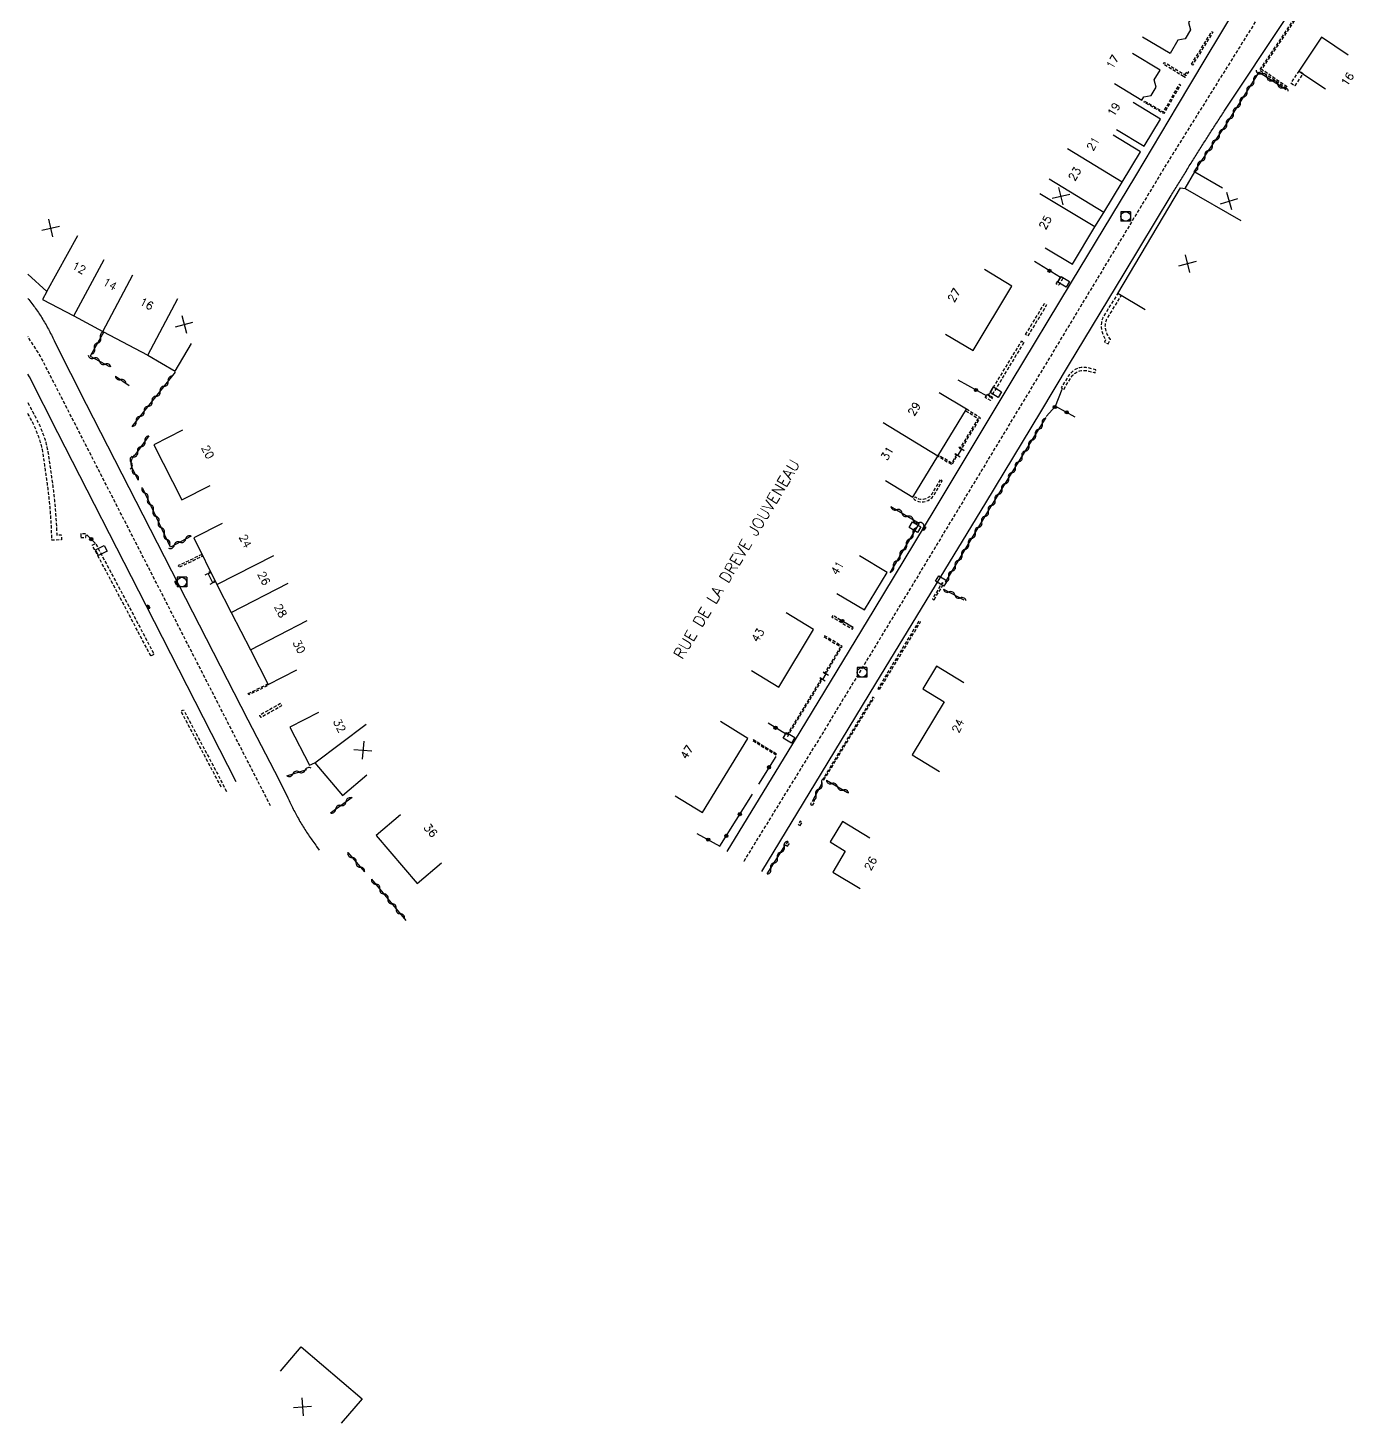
# Model space of a CAD drawing. Header units: millimetres. Extents: x 108000 to 119599, y 120002 to 124063.
# Drawn here: x 108000 to 108206.9, y 120278.1 to 120496 of the extents above; entities that cross this region are included whole.
import ezdxf
from ezdxf.enums import TextEntityAlignment as Align

# ---------------------------------------------------------------- set-up
doc = ezdxf.new("R2010")
doc.units = ezdxf.units.MM
doc.linetypes.add('DASHED', pattern=[0.75, 0.5, -0.25])
doc.layers.get('0').update_dxf_attribs({"linetype": 'CONTINUOUS'})
for name, color, linetype in [('W0001', 6, 'DASHED'), ('W0008', 7, 'CONTINUOUS'), ('W0100', 7, 'CONTINUOUS'), ('W0105', 7, 'CONTINUOUS'), ('W0112', 1, 'DASHED'), ('W0310', 3, 'CONTINUOUS'), ('W0322', 7, 'CONTINUOUS'), ('W0400', 7, 'CONTINUOUS'), ('W0420', 7, 'CONTINUOUS'), ('W0989', 7, 'CONTINUOUS'), ('W0991', 7, 'CONTINUOUS'), ('W1102', 7, 'CONTINUOUS'), ('W1471', 7, 'CONTINUOUS')]:
    doc.layers.add(name, color=color, linetype=linetype)
doc.styles.get("Standard").update_dxf_attribs({"font": 'romans.shx', "width": 0.85})

# ---------------------------------------------------------------- blocks, each defined once
blk = doc.blocks.new('T420')
for p, q in [((0.75, 0.75), (-0.75, 0.75)), ((-0.75, 0.75), (-0.75, -0.75)), ((0.75, 0.75), (0.75, -0.75)), ((0.75, -0.75), (-0.75, -0.75))]:
    blk.add_line(p, q)
blk.add_ellipse((0, 0), major_axis=(-0.53, 0.53), ratio=1, start_param=3.926991, end_param=10.210176)
blk = doc.blocks.new('T1471')
at = {"color": 0, "linetype": 'Continuous', "flags": 128}
blk.add_lwpolyline([(-0.75, -0.5), (-0.75, 0.5), (0.75, 0.5), (0.75, -0.5), (-0.75, -0.5)], dxfattribs=at)
blk = doc.blocks.new('T400')
for p, q in [((-0.15, 0.3), (0.15, 0.3)), ((-0.15, -0.25), (-0.15, 0.3)), ((-0.15, 0.15), (0.15, 0.15)), ((-0.15, 0), (0.15, 0)), ((0.15, 0.3), (0.15, -0.25)), ((-0.15, -0.15), (0.15, -0.15)), ((-0.15, -0.25), (-0.15, -0.3)), ((-0.15, -0.3), (0.15, -0.3)), ((0.15, -0.3), (0.15, -0.25))]:
    blk.add_line(p, q)
blk = doc.blocks.new('t105o')
for p, q in [((-0.5, 0), (0.5, 0)), ((0.5, 0), (0.2, 0.1)), ((0.5, 0), (0.2, -0.1))]:
    blk.add_line(p, q)
blk = doc.blocks.new('t322o')
at = {"color": 0, "linetype": 'Continuous'}
for radius in [0.25, 0.15]:
    blk.add_circle((0, 0), radius, dxfattribs=at)
blk = doc.blocks.new('t310o')
at = {"color": 0, "linetype": 'Continuous'}
for centre, start, end in [((-0.5, 0.38), 216.8699, 323.1304), ((0.5, -0.37), 36.8699, 143.1303)]:
    blk.add_arc(centre, 0.625, start, end, dxfattribs=at)
blk = doc.blocks.new('t991o')
at = {"color": 0, "linetype": 'Continuous'}
for p, q in [((-1, 1), (1, -1)), ((-1, -1), (1, 1))]:
    blk.add_line(p, q, dxfattribs=at)

msp = doc.modelspace()

# ---------------------------------------------------------------- linework, layer by layer
at = {"layer": 'W0001', "flags": 128}
for points in [[(108194.8, 120502.02), (108178.12, 120475.31), (108163.04, 120450.35), (108137.71, 120408.37), (108123.75, 120385.36), (108111.75, 120365.85), (108111.75, 120365.85), (108111.75, 120365.85)], [(108037.89, 120374.5), (108030.94, 120388.07), (108001.92, 120444.79), (108000, 120447.8)]]:
    msp.add_lwpolyline(points, dxfattribs=at)
at = {"layer": 'W0008', "flags": 128}
for points in [[(108109.19, 120367.38), (108120.56, 120386.06), (108132.14, 120405.13), (108141.63, 120420.91), (108153.49, 120440.67), (108162.95, 120456.3), (108172.97, 120472.91), (108179.48, 120483.84), (108183.82, 120491.04), (108188.7, 120499.19), (108191.62, 120504.19)], [(108114.57, 120364.25), (108123.9, 120379.64), (108132.37, 120393.63), (108149.53, 120421.83), (108158.14, 120436.05), (108162.44, 120443.26), (108171.14, 120457.63), (108178.5, 120469.81), (108178.62, 120470.02), (108178.75, 120470.23), (108178.88, 120470.44), (108179.01, 120470.66), (108179.13, 120470.87), (108179.26, 120471.08), (108179.39, 120471.29), (108179.52, 120471.5), (108179.65, 120471.71), (108179.77, 120471.92), (108179.9, 120472.13), (108180.03, 120472.34), (108180.16, 120472.55), (108180.29, 120472.76), (108180.42, 120472.97), (108180.55, 120473.18), (108180.68, 120473.39), (108180.81, 120473.6), (108180.94, 120473.81), (108181.07, 120474.02), (108181.2, 120474.23), (108181.32, 120474.44), (108181.46, 120474.65), (108181.59, 120474.86), (108181.72, 120475.07), (108181.85, 120475.28), (108181.98, 120475.49), (108182.11, 120475.7), (108182.24, 120475.9), (108182.37, 120476.11), (108182.5, 120476.32), (108182.63, 120476.53), (108182.76, 120476.74), (108182.9, 120476.95), (108183.03, 120477.16), (108183.16, 120477.37), (108183.29, 120477.58), (108183.43, 120477.79), (108183.56, 120478), (108183.69, 120478.21), (108183.83, 120478.42), (108183.96, 120478.63), (108184.09, 120478.84), (108184.23, 120479.05), (108184.36, 120479.25), (108184.49, 120479.46), (108184.63, 120479.67), (108184.76, 120479.88), (108184.89, 120480.09), (108185.03, 120480.3), (108185.16, 120480.51), (108185.3, 120480.71), (108185.43, 120480.92), (108185.57, 120481.13), (108185.7, 120481.34), (108185.84, 120481.55), (108185.97, 120481.75), (108186.11, 120481.96), (108186.24, 120482.17), (108186.38, 120482.38), (108186.51, 120482.59), (108186.65, 120482.79), (108186.78, 120483), (108196.51, 120497.6)], [(108000, 120453.75), (108000.14, 120453.57), (108000.3, 120453.38), (108000.45, 120453.18), (108000.61, 120452.98), (108000.76, 120452.77), (108000.91, 120452.57), (108001.06, 120452.37), (108001.2, 120452.16), (108001.35, 120451.96), (108001.49, 120451.75), (108001.64, 120451.54), (108001.78, 120451.33), (108001.92, 120451.12), (108002.05, 120450.91), (108002.19, 120450.7), (108002.32, 120450.48), (108002.45, 120450.27), (108002.58, 120450.05), (108002.71, 120449.84), (108002.83, 120449.62), (108002.95, 120449.4), (108003.08, 120449.18), (108003.2, 120448.96), (108003.32, 120448.74), (108003.43, 120448.52), (108003.55, 120448.3), (108003.66, 120448.07), (108003.77, 120447.85), (108003.88, 120447.62), (108003.99, 120447.39), (108004.09, 120447.17), (108004.2, 120446.94), (108009.1, 120437.24), (108023.5, 120409.11), (108034.36, 120387.96), (108039.15, 120378.65), (108040.59, 120375.79), (108040.69, 120375.56), (108040.79, 120375.34), (108040.89, 120375.12), (108040.99, 120374.9), (108041.1, 120374.68), (108041.21, 120374.46), (108041.31, 120374.24), (108041.42, 120374.02), (108041.53, 120373.81), (108041.65, 120373.59), (108041.76, 120373.37), (108041.87, 120373.16), (108041.99, 120372.94), (108042.11, 120372.73), (108042.23, 120372.52), (108042.35, 120372.31), (108042.47, 120372.1), (108042.6, 120371.88), (108042.72, 120371.67), (108042.85, 120371.46), (108042.98, 120371.25), (108043.11, 120371.04), (108043.25, 120370.83), (108043.38, 120370.62), (108043.51, 120370.42), (108043.65, 120370.21), (108043.79, 120370), (108043.93, 120369.8), (108044.07, 120369.6), (108044.21, 120369.39), (108044.35, 120369.19), (108044.49, 120368.99), (108044.64, 120368.79), (108044.78, 120368.59), (108044.93, 120368.39), (108045.08, 120368.19), (108045.08, 120368.19), (108045.08, 120368.19), (108045.48, 120367.61)], [(108032.54, 120378.28), (108018.47, 120405.81), (108004.67, 120432.78), (108000.23, 120441.5), (108000, 120441.95)]]:
    msp.add_lwpolyline(points, dxfattribs=at)
at = {"layer": 'W0100', "flags": 128}
for points in [[(108184.03, 120501.36), (108181.38, 120497.16), (108181.21, 120496.86), (108181.49, 120495.72), (108180.67, 120494.31), (108179.52, 120494.07), (108178.31, 120492.01), (108174, 120494.55)], [(108206.12, 120491.75), (108201.97, 120494.54), (108198.42, 120489.25), (108202.57, 120486.46)], [(108169.66, 120487.34), (108173.92, 120484.72), (108174.21, 120485.21), (108175.39, 120485.46), (108176.17, 120486.75), (108175.83, 120487.87), (108176.75, 120489.41), (108172.46, 120491.98)], [(108169.98, 120480.12), (108174.25, 120477.53), (108176.82, 120481.76), (108172.55, 120484.35)], [(108158.8, 120461.67), (108163.09, 120459.11), (108166.58, 120464.94), (108167.96, 120467.19), (108170.85, 120471.93), (108173.71, 120476.64), (108169.44, 120479.23)], [(108174.43, 120451.98), (108170.14, 120454.53), (108179.95, 120471.03), (108180.69, 120470.93), (108182.17, 120473.5), (108186.5, 120471)], [(108000, 120457.52), (108002.94, 120454.82), (108002.3, 120453.6), (108007.15, 120451.06), (108011.72, 120448.6), (108018.73, 120444.9), (108023, 120442.41), (108025.52, 120446.72)], [(108143.27, 120448.2), (108147.56, 120445.62), (108153.62, 120455.67), (108149.33, 120458.25)], [(108133.9, 120425.32), (108138.17, 120422.72), (108142.07, 120429.13), (108146.53, 120436.44), (108142.26, 120439.04)], [(108024.12, 120433.18), (108019.66, 120430.92), (108024.02, 120422.3), (108028.48, 120424.56)], [(108145.75, 120430.24), (108145.14, 120429.25)], [(108030.35, 120418.61), (108025.88, 120416.38), (108029.5, 120409.1), (108031.73, 120404.69), (108034.73, 120398.88), (108037.53, 120393.45), (108041.97, 120395.74)], [(108126.31, 120407.69), (108130.59, 120405.11), (108134.13, 120410.98), (108129.85, 120413.56)], [(108028.87, 120409.37), (108028.12, 120410.81)], [(108112.96, 120395.63), (108117.24, 120393.05), (108122.67, 120402.08), (108118.38, 120404.65)], [(108124.58, 120395.15), (108124.04, 120394.26)], [(108146.12, 120393.72), (108141.84, 120396.31), (108139.73, 120392.8), (108143.06, 120390.78), (108138.03, 120382.48), (108142.31, 120379.89)], [(108045.36, 120389.1), (108040.91, 120386.83), (108043.94, 120380.89), (108044.8, 120381.26), (108049.09, 120376.15), (108052.92, 120379.37)], [(108101.05, 120376.07), (108105.32, 120373.47), (108112.38, 120385.06), (108108.11, 120387.67)], [(108058.16, 120373.14), (108054.36, 120369.9), (108060.77, 120362.39), (108064.57, 120365.64)], [(108131.44, 120369.5), (108127.17, 120372.09), (108125.24, 120368.9), (108127.62, 120367.45), (108125.65, 120364.15), (108129.95, 120361.59)], [(108039.41, 120286.25), (108042.66, 120290.05), (108052.16, 120281.94), (108048.91, 120278.14)]]:
    msp.add_lwpolyline(points, dxfattribs=at)
at = {"layer": 'W0112', "flags": 128}
for points in [[(108196.62, 120486.8), (108192.61, 120489.49), (108198.03, 120497.47), (108197.82, 120497.61), (108192.26, 120489.42), (108196.49, 120486.6)], [(108181.66, 120490.31), (108184.81, 120495.44), (108184.99, 120495.33), (108181.84, 120490.19)], [(108180.42, 120488.4), (108180.43, 120488.42), (108177.28, 120490.34), (108177.44, 120490.61), (108180.84, 120488.55), (108180.7, 120488.26)], [(108180.65, 120488.69), (108181.02, 120489.24), (108181.21, 120489.12), (108180.84, 120488.56)], [(108197.85, 120486.95), (108199.09, 120488.81), (108198.42, 120489.25), (108197.18, 120487.4)], [(108174.35, 120484.56), (108177.29, 120482.87), (108179.78, 120487.21), (108179.94, 120487.12), (108177.36, 120482.62), (108174.26, 120484.4)], [(108160.56, 120456.04), (108161.16, 120457.03), (108161.53, 120456.81), (108160.93, 120455.82)], [(108168.64, 120446.64), (108169.02, 120447.34), (108168.69, 120447.85), (108168.59, 120448.02), (108168.51, 120448.2), (108168.41, 120448.43), (108168.33, 120448.66), (108168.28, 120448.89), (108168.24, 120449.08), (108168.22, 120449.27), (108168.21, 120449.45), (108168.22, 120449.64), (108168.24, 120449.82), (108168.27, 120450), (108168.32, 120450.18), (108168.37, 120450.36), (108168.42, 120450.49), (108170.7, 120454.19), (108170.14, 120454.53), (108167.83, 120450.78), (108167.75, 120450.57), (108167.68, 120450.35), (108167.63, 120450.13), (108167.59, 120449.91), (108167.56, 120449.69), (108167.56, 120449.45), (108167.57, 120449.21), (108167.59, 120448.98), (108167.63, 120448.75), (108167.7, 120448.47), (108167.8, 120448.2), (108167.91, 120447.93), (108168.01, 120447.72), (108168.13, 120447.51), (108168.26, 120447.31), (108168.06, 120446.95)], [(108155.76, 120448.11), (108158.7, 120452.95), (108159.05, 120452.74), (108156.11, 120447.9)], [(108149.94, 120438.53), (108155.15, 120447.11), (108155.5, 120446.9), (108150.3, 120438.31)], [(108161.73, 120439.56), (108162.82, 120441.38), (108162.93, 120441.53), (108163.06, 120441.67), (108163.2, 120441.81), (108163.35, 120441.95), (108163.5, 120442.08), (108163.65, 120442.18), (108163.8, 120442.27), (108164.02, 120442.37), (108164.24, 120442.44), (108164.48, 120442.49), (108164.71, 120442.51), (108164.94, 120442.51), (108165.17, 120442.5), (108165.4, 120442.46), (108165.63, 120442.42), (108166.6, 120442.13), (108166.73, 120442.58), (108165.74, 120442.87), (108165.48, 120442.92), (108165.22, 120442.96), (108164.95, 120442.98), (108164.68, 120442.97), (108164.42, 120442.95), (108164.13, 120442.9), (108163.85, 120442.81), (108163.59, 120442.69), (108163.39, 120442.58), (108163.21, 120442.45), (108163.04, 120442.3), (108162.88, 120442.15), (108162.72, 120441.99), (108162.57, 120441.82), (108162.43, 120441.64), (108161.33, 120439.8)], [(108149.79, 120438.82), (108150.6, 120438.33), (108150.29, 120437.8), (108149.47, 120438.29)], [(108146.4, 120436.22), (108148.35, 120435.02), (108145.53, 120430.38), (108145.75, 120430.24), (108148.7, 120435.11), (108146.53, 120436.44)], [(108145, 120429.33), (108144.22, 120428.05), (108142.16, 120429.27), (108142.08, 120429.13), (108144.27, 120427.82), (108145.14, 120429.25)], [(108142.42, 120425.44), (108141.16, 120423.3), (108141.03, 120423.11), (108140.89, 120422.95), (108140.74, 120422.8), (108140.57, 120422.68), (108140.38, 120422.57), (108140.18, 120422.47), (108139.97, 120422.41), (108139.76, 120422.37), (108139.55, 120422.36), (108139.34, 120422.38), (108139.12, 120422.42), (108138.94, 120422.48), (108138.79, 120422.55), (108138.65, 120422.65), (108138.51, 120422.8), (108138.24, 120422.53), (108138.4, 120422.36), (108138.59, 120422.23), (108138.8, 120422.12), (108139.02, 120422.05), (108139.28, 120421.99), (108139.55, 120421.97), (108139.81, 120421.99), (108140.06, 120422.03), (108140.32, 120422.12), (108140.56, 120422.22), (108140.78, 120422.36), (108140.99, 120422.51), (108141.17, 120422.68), (108141.34, 120422.88), (108141.49, 120423.09), (108142.75, 120425.25)], [(108008.24, 120416.43), (108009.06, 120416.4), (108009.09, 120417), (108008.26, 120417.03)], [(108019.19, 120397.91), (108014.22, 120407.38), (108010.05, 120415.22), (108010.56, 120415.48), (108014.73, 120407.64), (108019.7, 120398.18)], [(108027.15, 120413.75), (108023.45, 120412.03), (108023.56, 120411.79), (108027.26, 120413.51)], [(108141.48, 120406.71), (108142.97, 120409.19), (108142.72, 120409.34), (108141.23, 120406.85)], [(108128.86, 120402.33), (108125.65, 120404.25), (108125.52, 120404.03), (108128.72, 120402.11)], [(108132.95, 120392.68), (108139.38, 120403.28), (108139.13, 120403.43), (108132.71, 120392.83)], [(108124.28, 120400.92), (108126.87, 120399.36), (108124.4, 120395.25), (108124.57, 120395.15), (108127.14, 120399.43), (108124.38, 120401.09)], [(108123.86, 120394.36), (108118.45, 120385.5), (108118.62, 120385.39), (108124.03, 120394.26)], [(108034.4, 120392.07), (108036.53, 120393.09), (108037.41, 120393.55), (108037.51, 120393.35), (108036.63, 120392.88), (108034.49, 120391.87)], [(108039.46, 120390.48), (108036.17, 120388.65), (108036.34, 120388.34), (108039.63, 120390.17)], [(108124.27, 120378.56), (108132.1, 120391.38), (108131.92, 120391.49), (108124.1, 120378.67)], [(108113.2, 120384.69), (108116.84, 120382.46), (108116.91, 120382.58), (108113.27, 120384.82)], [(108122.49, 120374.57), (108122.85, 120375.16), (108122.53, 120375.35), (108122.18, 120374.76)], [(108120.57, 120371.43), (108120.89, 120371.93), (108120.58, 120372.13), (108120.26, 120371.63)], [(108118.59, 120368.21), (108118.9, 120368.65), (108118.59, 120368.88), (108118.27, 120368.43)]]:
    msp.add_lwpolyline(points, close=True, dxfattribs=at)
for points in [[(108000, 120437.48), (108000.05, 120437.38), (108000.16, 120437.16), (108000.28, 120436.93), (108000.4, 120436.7), (108000.51, 120436.48), (108000.63, 120436.25), (108000.75, 120436.03), (108000.87, 120435.8), (108000.99, 120435.58), (108001.11, 120435.35), (108001.23, 120435.13), (108001.34, 120434.9), (108001.46, 120434.67), (108001.57, 120434.44), (108001.68, 120434.21), (108001.79, 120433.98), (108001.89, 120433.75), (108001.98, 120433.53), (108002.08, 120433.3), (108002.17, 120433.07), (108002.26, 120432.85), (108002.35, 120432.62), (108002.43, 120432.39), (108002.51, 120432.16), (108002.59, 120431.93), (108002.67, 120431.7), (108002.74, 120431.47), (108002.81, 120431.23), (108002.87, 120431), (108002.93, 120430.76), (108002.98, 120430.52), (108003.03, 120430.28), (108003.08, 120430.04), (108003.13, 120429.79), (108003.17, 120429.55), (108003.21, 120429.31), (108003.24, 120429.07), (108003.28, 120428.82), (108003.31, 120428.58), (108003.34, 120428.34), (108003.38, 120428.09), (108003.41, 120427.85), (108003.44, 120427.61), (108003.47, 120427.36), (108003.51, 120427.12), (108003.54, 120426.88), (108003.58, 120426.63), (108003.61, 120426.39), (108003.65, 120426.15), (108003.68, 120425.9), (108003.71, 120425.66), (108003.75, 120425.41), (108003.78, 120425.17), (108003.82, 120424.93), (108003.85, 120424.68), (108003.88, 120424.44), (108003.91, 120424.2), (108003.94, 120423.95), (108003.97, 120423.71), (108004, 120423.46), (108004.03, 120423.22), (108004.06, 120422.97), (108004.09, 120422.73), (108004.11, 120422.49), (108004.14, 120422.24), (108004.16, 120422), (108004.19, 120421.75), (108004.21, 120421.5), (108004.23, 120421.26), (108004.25, 120421.01), (108004.27, 120420.76), (108004.29, 120420.52), (108004.31, 120420.27), (108004.33, 120420.02), (108004.35, 120419.78), (108004.36, 120419.53), (108004.38, 120419.28), (108004.39, 120419.04), (108004.41, 120418.79), (108004.42, 120418.54), (108004.44, 120418.29), (108004.45, 120418.05), (108004.46, 120417.8), (108004.47, 120417.55), (108004.48, 120417.31), (108004.49, 120417.06), (108004.5, 120416.81), (108005.21, 120416.85), (108005.25, 120416.07), (108003.75, 120415.99), (108003.71, 120417.03), (108003.7, 120417.27), (108003.69, 120417.52), (108003.68, 120417.76), (108003.67, 120418.01), (108003.66, 120418.25), (108003.64, 120418.5), (108003.63, 120418.74), (108003.61, 120418.99), (108003.6, 120419.23), (108003.58, 120419.48), (108003.57, 120419.72), (108003.55, 120419.97), (108003.53, 120420.21), (108003.51, 120420.46), (108003.49, 120420.7), (108003.47, 120420.94), (108003.45, 120421.19), (108003.43, 120421.43), (108003.41, 120421.68), (108003.39, 120421.92), (108003.36, 120422.16), (108003.34, 120422.4), (108003.31, 120422.65), (108003.28, 120422.89), (108003.26, 120423.13), (108003.23, 120423.37), (108003.2, 120423.61), (108003.17, 120423.85), (108003.14, 120424.1), (108003.11, 120424.34), (108003.07, 120424.58), (108003.04, 120424.82), (108003.01, 120425.06), (108002.98, 120425.31), (108002.94, 120425.55), (108002.91, 120425.79), (108002.87, 120426.03), (108002.84, 120426.28), (108002.8, 120426.52), (108002.77, 120426.76), (108002.73, 120427.01), (108002.7, 120427.26), (108002.67, 120427.5), (108002.63, 120427.75), (108002.6, 120427.99), (108002.57, 120428.23), (108002.54, 120428.47), (108002.5, 120428.71), (108002.47, 120428.95), (108002.43, 120429.19), (108002.4, 120429.42), (108002.36, 120429.66), (108002.31, 120429.89), (108002.27, 120430.12), (108002.22, 120430.35), (108002.17, 120430.58), (108002.11, 120430.8), (108002.05, 120431.02), (108001.99, 120431.24), (108001.92, 120431.47), (108001.85, 120431.69), (108001.78, 120431.91), (108001.7, 120432.13), (108001.62, 120432.34), (108001.53, 120432.56), (108001.45, 120432.78), (108001.36, 120433), (108001.26, 120433.22), (108001.17, 120433.44), (108001.07, 120433.66), (108000.97, 120433.88), (108000.87, 120434.11), (108000.76, 120434.33), (108000.65, 120434.55), (108000.54, 120434.77), (108000.42, 120434.99), (108000.3, 120435.21), (108000.18, 120435.44), (108000.06, 120435.66), (108000, 120435.78)], [(108030.19, 120377.44), (108029.07, 120379.56), (108023.91, 120389.3), (108024.3, 120389.51), (108029.46, 120379.77), (108031.05, 120376.68)], [(108113.27, 120384.82), (108113.27, 120384.82), (108116.91, 120382.58), (108116.91, 120382.58)]]:
    msp.add_lwpolyline(points, dxfattribs=at)
at = {"layer": 'W0310', "flags": 128}
for points in [[(108182.08, 120473.54), (108187.02, 120480.79), (108192.21, 120489.08), (108196.42, 120486.36)], [(108011.83, 120448.54), (108009.72, 120444.72), (108012.73, 120443.15)], [(108013.66, 120441.64), (108015.81, 120440.17)], [(108016.28, 120433.78), (108023.03, 120442.25)], [(108143.24, 120409.45), (108150.16, 120420.94), (108158.98, 120435.17)], [(108017.21, 120425.37), (108016.21, 120427.42), (108016.15, 120427.65), (108016.12, 120427.88), (108016.13, 120428.12), (108016.16, 120428.35), (108016.22, 120428.58), (108016.33, 120428.83), (108016.47, 120429.06), (108016.64, 120429.26), (108016.85, 120429.44), (108018.92, 120432.32)], [(108025.5, 120416.63), (108022.26, 120414.91), (108017.95, 120424.08)], [(108134.74, 120421.25), (108139.15, 120418.66), (108134.55, 120410.92)], [(108142.94, 120408.38), (108146.12, 120406.69)], [(108040.41, 120379.21), (108043.56, 120380.18)], [(108122.54, 120375.34), (108124.05, 120378.17)], [(108124.67, 120378.51), (108127.94, 120376.59)], [(108047.23, 120373.41), (108050.63, 120375.87)], [(108115.44, 120363.88), (108118.27, 120368.43)], [(108049.93, 120367.23), (108052.53, 120364.2)], [(108053.66, 120363.07), (108059, 120356.62)]]:
    msp.add_lwpolyline(points, dxfattribs=at)
at = {"layer": 'W0322', "flags": 128}
for points in [[(108161.19, 120457), (108157.16, 120459.54)], [(108149.77, 120438.48), (108145.26, 120440.99)], [(108158.98, 120435.31), (108160.43, 120436.92), (108161.45, 120439.59)], [(108160.42, 120436.92), (108163.47, 120435.25)], [(108009.21, 120416.85), (108010.56, 120415.48)], [(108128.83, 120402.35), (108126.46, 120403.79)], [(108118.44, 120385.67), (108115.57, 120387.41)], [(108116.77, 120382.24), (108114.06, 120377.89)], [(108104.45, 120370.22), (108108.03, 120368.22), (108113.12, 120376.37)]]:
    msp.add_lwpolyline(points, dxfattribs=at)
at = {"layer": 'W1102', "flags": 128}
for points in [[(108170.85, 120471.93), (108162.31, 120477.14)], [(108167.96, 120467.19), (108159.43, 120472.4)], [(108180.69, 120470.93), (108189.36, 120465.94)], [(108166.58, 120464.94), (108158, 120470.07)], [(108002.94, 120454.82), (108007.8, 120463.56)], [(108007.15, 120451.06), (108011.89, 120459.86)], [(108011.72, 120448.6), (108016.39, 120457.44)], [(108018.73, 120444.9), (108023.4, 120453.75)], [(108142.07, 120429.13), (108133.53, 120434.33)], [(108029.5, 120409.1), (108038.42, 120413.62)], [(108031.73, 120404.69), (108040.62, 120409.27)], [(108034.73, 120398.88), (108043.61, 120403.46)], [(108044.8, 120381.26), (108052.79, 120387.28)]]:
    msp.add_lwpolyline(points, dxfattribs=at)

# ---------------------------------------------------------------- block references
at = {"layer": 'W0105'}
for p, rotation in [((108145.14, 120429.25), 148.8543143523337), ((108145.75, 120430.24), 148.0403238851718), ((108028.12, 120410.81), 26.67779444518403), ((108028.87, 120409.37), 29.4593463107334), ((108124.04, 120394.26), 148.5366362634667), ((108124.58, 120395.15), 148.0601430493667)]:
    msp.add_blockref('t105o', p, dxfattribs=dict(at, rotation=rotation))
at = {"layer": 'W0310'}
for p, rotation in [((108191.39, 120487.77), 57.94572287771824), ((108192.59, 120488.84), 327.1018426071965), ((108194.27, 120487.75), 327.1018426071965), ((108190.32, 120486.07), 57.94572287771824), ((108195.94, 120486.66), 327.1018426071965), ((108188.2, 120482.68), 57.94572287771824), ((108189.26, 120484.38), 57.94572287771824), ((108187.14, 120480.99), 57.94572287771824), ((108186.02, 120479.33), 55.75203311411742), ((108184.9, 120477.68), 55.75203311411742), ((108182.64, 120474.37), 55.75203311411742), ((108183.77, 120476.02), 55.75203311411742), ((108010.38, 120445.92), 241.1649552000694), ((108011.34, 120447.67), 241.1649552000694), ((108010.29, 120444.43), 332.4681007850927), ((108012.06, 120443.5), 332.4681007850927), ((108014.48, 120441.07), 325.8149551059109), ((108020.64, 120439.25), 51.435115599143), ((108021.89, 120440.82), 51.435115599143), ((108019.39, 120437.69), 51.435115599143), ((108018.15, 120436.12), 51.435115599143), ((108016.9, 120434.56), 51.435115599143), ((108158.37, 120434.19), 58.23212453360311), ((108018.29, 120431.44), 54.40626779370508), ((108156.27, 120430.79), 58.23212453360311), ((108157.32, 120432.49), 58.23212453360311), ((108017.12, 120429.81), 54.40626779370508), ((108155.21, 120429.09), 58.23212453360311), ((108016.13, 120428.13), 81.83350343832565), ((108016.77, 120426.27), 116.2224407464181), ((108154.16, 120427.39), 58.23212453360311), ((108152.05, 120423.99), 58.23212453360311), ((108153.11, 120425.69), 58.23212453360311), ((108018.29, 120423.35), 115.1995879142115), ((108151, 120422.29), 58.23212453360311), ((108019.14, 120421.54), 115.1995879142115), ((108019.99, 120419.73), 115.1995879142115), ((108135.6, 120420.75), 329.5473126606322), ((108149.95, 120420.58), 58.92518595291362), ((108020.84, 120417.92), 115.1995879142115), ((108137.33, 120419.73), 329.5473126606322), ((108139.05, 120418.72), 329.5473126606322), ((108148.92, 120418.87), 58.92518595291362), ((108021.7, 120416.11), 115.1995879142115), ((108024.62, 120416.16), 208.0748639754816), ((108137.17, 120415.32), 239.2855220306316), ((108138.19, 120417.04), 239.2855220306316), ((108146.85, 120415.45), 58.92518595291362), ((108147.89, 120417.16), 58.92518595291362), ((108022.85, 120415.22), 208.0748639754816), ((108136.15, 120413.6), 239.2855220306316), ((108145.82, 120413.73), 58.92518595291362), ((108135.13, 120411.88), 239.2855220306316), ((108144.79, 120412.02), 58.92518595291362), ((108143.76, 120410.31), 58.92518595291362), ((108143.82, 120407.91), 332.0222630357193), ((108145.59, 120406.98), 332.0222630357193), ((108041.37, 120379.51), 16.99493893057588), ((108043.28, 120380.09), 16.99493893057588), ((108123.01, 120376.22), 61.79653673052806), ((108123.96, 120377.98), 61.79653673052806), ((108125.53, 120378), 329.6284823502912), ((108127.26, 120376.99), 329.6284823502912), ((108048.04, 120373.99), 35.91570072726709), ((108049.66, 120375.16), 35.91570072726709), ((108118.08, 120368.13), 58.09624471288397), ((108050.58, 120366.47), 310.583458943059), ((108117.02, 120366.43), 58.09624471288397), ((108051.88, 120364.96), 310.583458943059), ((108115.97, 120364.73), 58.09624471288397), ((108054.3, 120362.3), 309.638423189268), ((108055.58, 120360.76), 309.638423189268), ((108056.85, 120359.22), 309.638423189268), ((108058.13, 120357.68), 309.638423189268)]:
    msp.add_blockref('t310o', p, dxfattribs=dict(at, rotation=rotation))
at = {"layer": 'W0322'}
for p, rotation in [((108159.5, 120458.06), 147.7390375692553), ((108148.02, 120439.45), 150.8908284451912), ((108160.32, 120436.8), 47.85316796386978), ((108162.18, 120435.96), 331.4716217039678), ((108127.12, 120403.39), 148.7193288743214), ((108116.73, 120386.71), 148.8382453700304), ((108115.71, 120380.55), 238.1518542628981), ((108111.15, 120373.23), 58.02593547358345), ((108106.2, 120369.25), 330.8148747438678), ((108109.04, 120369.83), 58.02593547358345)]:
    msp.add_blockref('t322o', p, dxfattribs=dict(at, rotation=rotation))
msp.add_blockref('t322o', (108009.89, 120416.17), dxfattribs=at)
at = {"layer": 'W0400'}
for p, rotation in [((108139.9, 120417.88), 328.9865987671329), ((108023.2, 120409.33), 207.1021261943858), ((108018.79, 120405.6), 27.15116649873809)]:
    msp.add_blockref('T400', p, dxfattribs=dict(at, rotation=rotation))
at = {"layer": 'W0420'}
for p in [(108171.38, 120466.55), (108024.04, 120409.46), (108130.23, 120395.36)]:
    msp.add_blockref('T420', p, dxfattribs=at)
at = {"layer": 'W0991'}
for p, rotation in [((108161.3, 120469.72), 58.54864548892652), ((108187.57, 120468.95), 62.02095165459887), ((108003.54, 120464.74), 327.4070579391067), ((108181.06, 120459.2), 59.24584944225186), ((108024.4, 120449.7), 329.6902742378492), ((108052.3, 120383.21), 310.0471296808865), ((108042.86, 120280.67), 319.4982692488915)]:
    msp.add_blockref('t991o', p, dxfattribs=dict(at, rotation=rotation))
at = {"layer": 'W1471'}
for p, rotation in [((108161.72, 120456.35), 328.8211390795607), ((108151.12, 120439.12), 329.033942348808), ((108138.49, 120418.04), 328.9865987697899), ((108011.47, 120414.4), 27.10126766120846), ((108142.6, 120409.64), 148.679664711104), ((108118.83, 120385.15), 328.823145557714)]:
    msp.add_blockref('T1471', p, dxfattribs=dict(at, rotation=rotation))

# ---------------------------------------------------------------- texts
at = {"layer": 'W0989'}
msp.add_text('RUE DE LA DREVE JOUVENEAU', height=1.75, rotation=58.9656, dxfattribs=at).set_placement((108110.64, 120413.04), align=Align.MIDDLE)
at = {"layer": 'W0991'}
for s, rotation, p in [('17', 58.8271, (108169.35, 120490.69)), ('16', 56.1014, (108206.01, 120487.99)), ('19', 58.7323, (108169.55, 120483.27)), ('21', 58.6985, (108166.3, 120477.92)), ('23', 58.6344, (108163.43, 120473.21)), ('25', 59.0989, (108158.83, 120465.62)), ('12', 332.323, (108007.98, 120458.53)), ('14', 331.7404, (108012.8, 120455.97)), ('27', 58.902, (108144.59, 120454.26)), ('16', 332.1935, (108018.55, 120452.91)), ('29', 58.6316, (108138.37, 120436.5)), ('20', 296.8479, (108028.09, 120429.77)), ('31', 58.6248, (108134.15, 120429.57)), ('24', 296.4547, (108033.96, 120415.86)), ('41', 58.9088, (108126.37, 120411.66)), ('26', 296.8381, (108036.86, 120410.05)), ('28', 297.2684, (108039.45, 120404.99)), ('43', 58.9833, (108113.96, 120401.17)), ('30', 297.3031, (108042.35, 120399.37)), ('32', 297.0359, (108048.66, 120387.04)), ('24', 64.8275, (108145.21, 120387.02)), ('47', 58.6393, (108102.87, 120382.91)), ('36', 310.5201, (108062.88, 120370.69)), ('26', 61.4228, (108131.56, 120365.52))]:
    msp.add_text(s, height=1.25, rotation=rotation, dxfattribs=at).set_placement(p, align=Align.MIDDLE)

doc.saveas('drawing.dxf')
